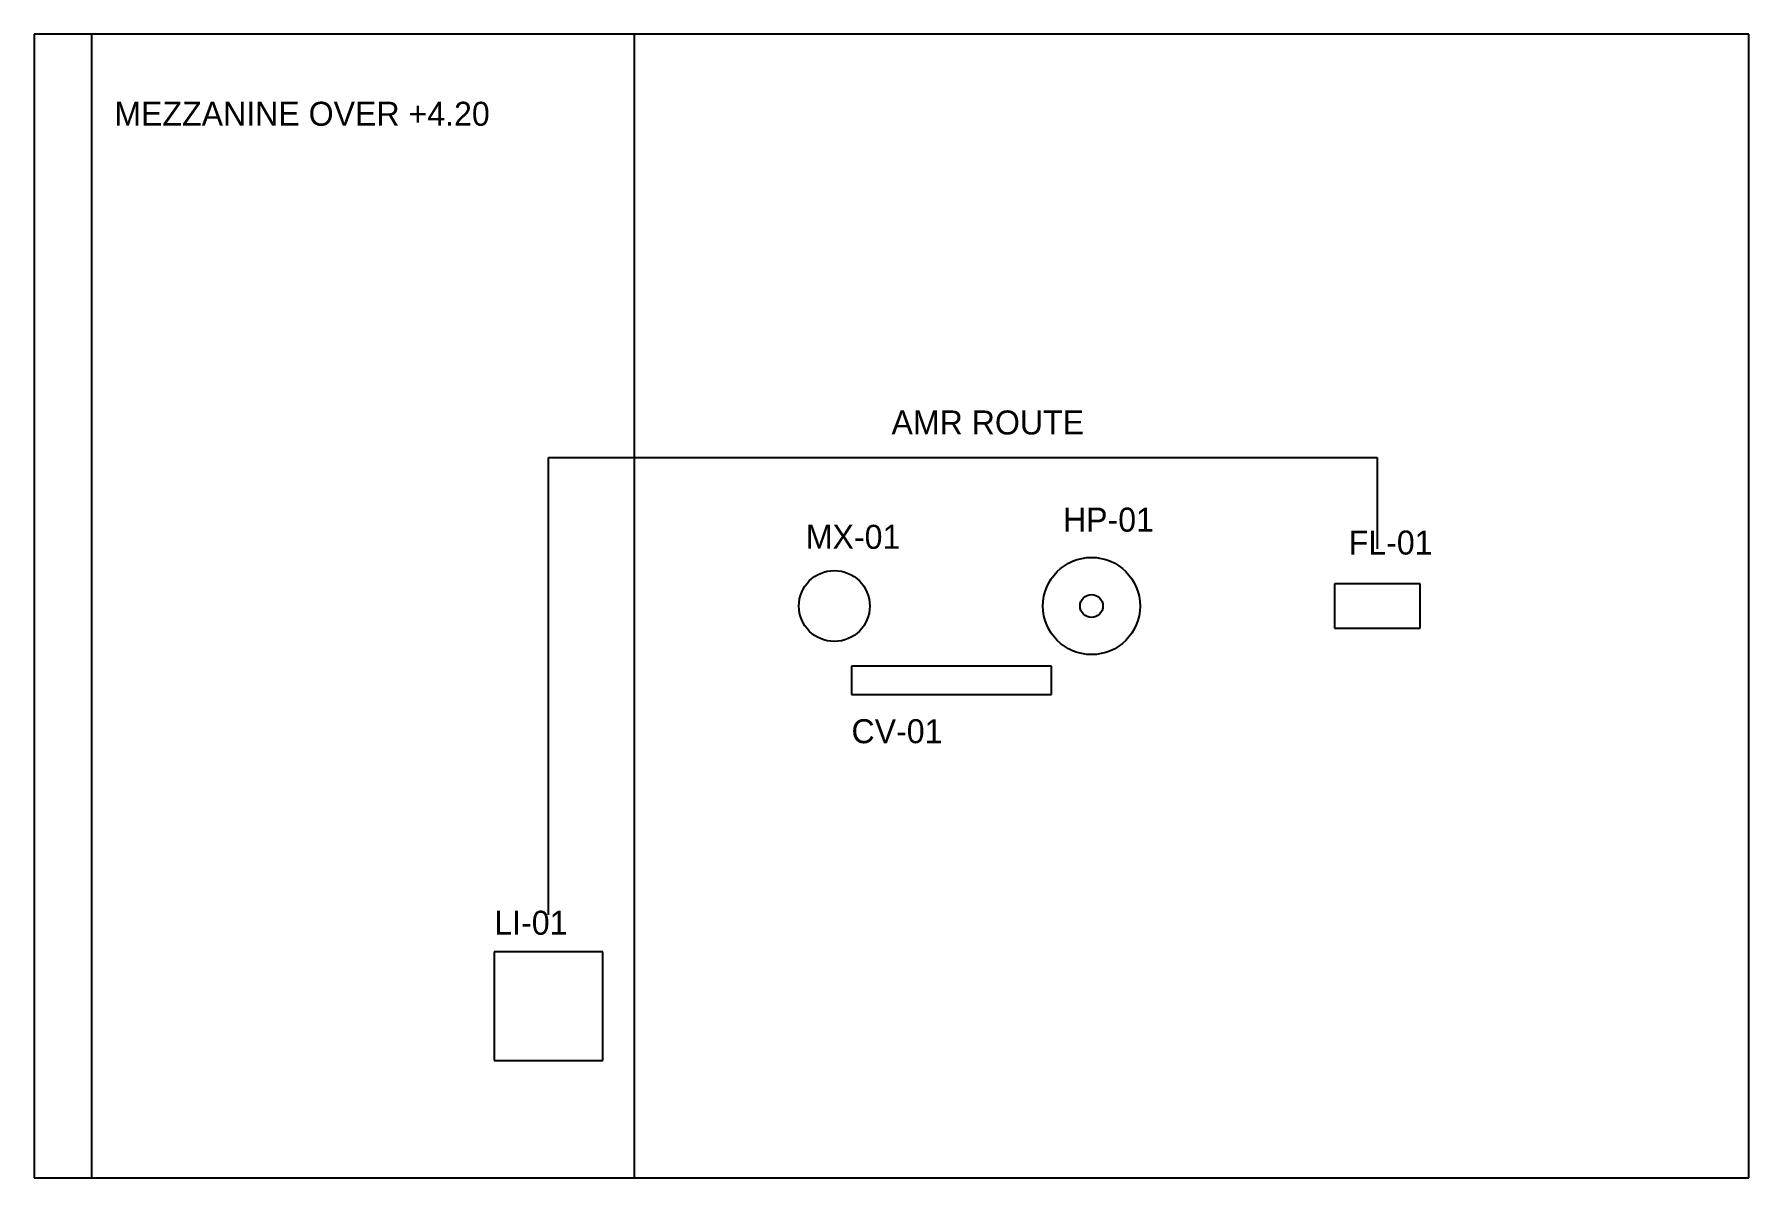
# Model space of a CAD drawing. Header units: metres. Extents: x -15 to 15, y -10 to 10.
import ezdxf

# ---------------------------------------------------------------- set-up
doc = ezdxf.new("R2010")
doc.units = ezdxf.units.M

msp = doc.modelspace()

# ---------------------------------------------------------------- linework, layer by layer
at = {"layer": 'AMR_ROUTE'}
for p, q in [((-6, -5.4), (-6, 2.6)), ((-6, 2.6), (8.5, 2.6)), ((8.5, 2.6), (8.5, 1))]:
    msp.add_line(p, q, dxfattribs=at)
at = {"layer": 'BUILDING'}
for p, q in [((15, 10), (-15, 10)), ((-15, 10), (-15, -10)), ((15, -10), (15, 10)), ((-15, -10), (15, -10))]:
    msp.add_line(p, q, dxfattribs=at)
at = {"layer": 'EQUIPMENT'}
for p, q in [((9.25, 0.39), (7.75, 0.39)), ((7.75, 0.39), (7.75, -0.39)), ((9.25, -0.39), (9.25, 0.39)), ((7.75, -0.39), (9.25, -0.39)), ((2.8, -1.05), (-0.7, -1.05)), ((-0.7, -1.05), (-0.7, -1.55)), ((2.8, -1.55), (2.8, -1.05)), ((-0.7, -1.55), (2.8, -1.55)), ((-5.05, -6.05), (-6.95, -6.05)), ((-6.95, -6.05), (-6.95, -7.95)), ((-5.05, -7.95), (-5.05, -6.05)), ((-6.95, -7.95), (-5.05, -7.95))]:
    msp.add_line(p, q, dxfattribs=at)
for centre, radius in [((-1, 0), 0.62), ((3.5, 0), 0.85), ((3.5, 0), 0.2)]:
    msp.add_circle(centre, radius, dxfattribs=at)
at = {"layer": 'MEZZANINE'}
for p, q in [((-4.5, 10), (-14, 10)), ((-14, 10), (-14, -10)), ((-4.5, -10), (-4.5, 10)), ((-14, -10), (-4.5, -10))]:
    msp.add_line(p, q, dxfattribs=at)

# ---------------------------------------------------------------- texts
at = {"layer": 'TEXT'}
for s, p in [('MEZZANINE OVER +4.20', (-13.6, 8.4)), ('AMR ROUTE', (0, 3)), ('HP-01', (3, 1.3)), ('MX-01', (-1.5, 1)), ('FL-01', (8, 0.9)), ('CV-01', (-0.7, -2.4)), ('LI-01', (-6.95, -5.75))]:
    msp.add_text(s, height=0.42, dxfattribs=at).set_placement(p)

doc.saveas('drawing.dxf')
